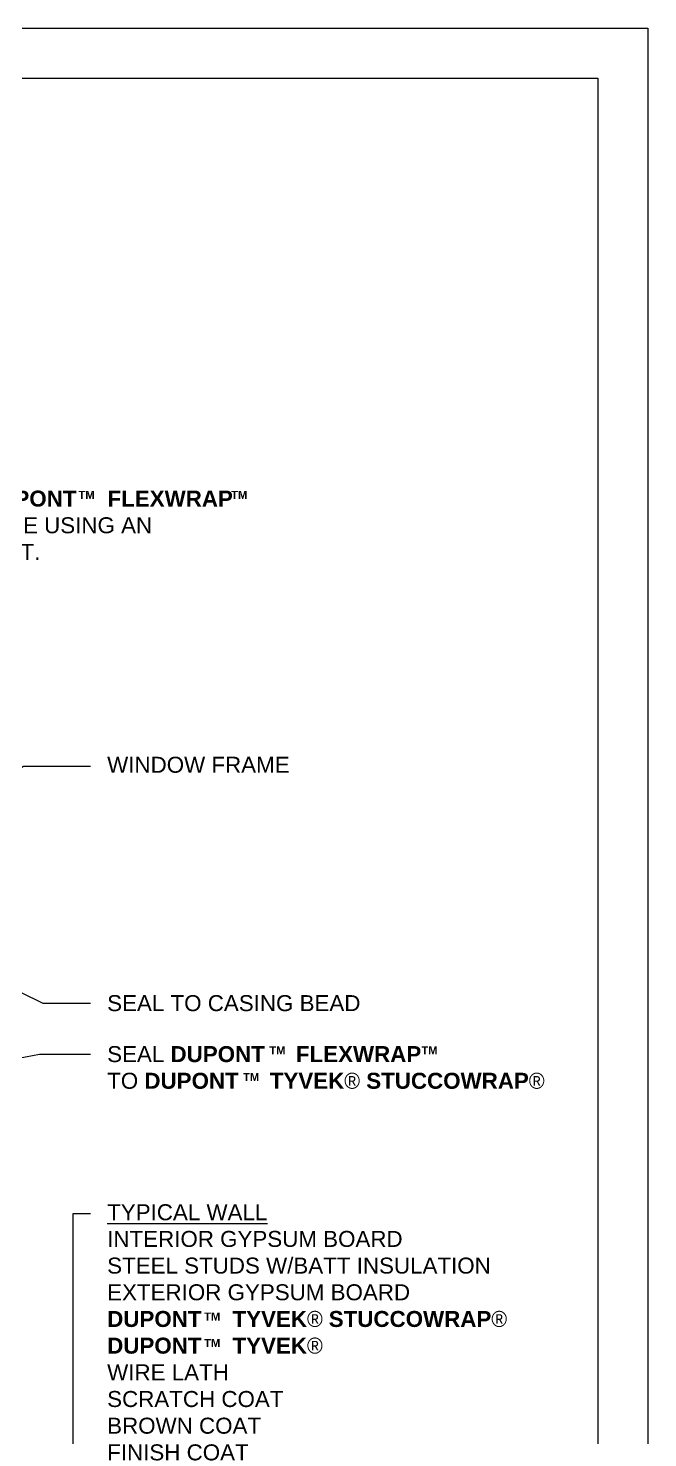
# Model space of a CAD drawing. Extents: x -129 to 37, y 17 to 100.
# Drawn here: x 27.62 to 36.92, y 28.39 to 49.53 of the extents above; entities that cross this region are included whole.
import ezdxf

# ---------------------------------------------------------------- set-up
doc = ezdxf.new("R2010")
doc.units = 0
doc.header["$LTSCALE"] = 1.5
doc.header["$MEASUREMENT"] = 0
doc.layers.get('DEFPOINTS').update_dxf_attribs({"linetype": 'CONTINUOUS'})
doc.layers.add('TEXT', color=7, linetype='CONTINUOUS')
doc.layers.add('W', color=7, linetype='CONTINUOUS')
doc.styles.add('DETAILS', font='sanss___.ttf', dxfattribs={"height": 1})
doc.dimstyles.new('TYVEKDETAILS', dxfattribs={"dimscale": 6, "dimtxt": 1.5, "dimasz": 0.1, "dimexe": 0.75, "dimexo": 0.75, "dimgap": 0.75, "dimtad": 0, "dimtih": 1, "dimtoh": 1, "dimdec": 4, "dimzin": 0, "dimtxsty": 'DETAILS', "dimcen": 0.0625, "dimazin": 3, "dimtfac": 1, "dimtdec": 4, "dimtofl": 0, "dimtmove": 0, "dimatfit": 3, "dimtolj": 1, "dimtzin": 0})

msp = doc.modelspace()

# ---------------------------------------------------------------- linework, layer by layer
at = {"layer": 'DEFPOINTS'}
for p, q in [((11.41529285252109, 49.52859300960797, 1.489998413730723e-09), (36.9152928525211, 49.52859300960797, 1.489998413730723e-09)), ((36.9152928525211, 49.52859300960797, 1.489998413730723e-09), (36.9152928525211, 16.52859300960796, 1.489998413730723e-09))]:
    msp.add_line(p, q, dxfattribs=at)
at = {"layer": 'TEXT'}
for p, q in [((28.29283691537308, 27.02072985437449, -4.470025041160445e-09), (28.29283691537308, 31.7567868412568)), ((28.29283691537308, 31.7567868412568), (28.55164124962925, 31.7567868412568, 1.489998413730723e-09))]:
    msp.add_line(p, q, dxfattribs=at)
at = {"layer": 'W', "elevation": 1.489998413730723e-09}
msp.add_lwpolyline([(12.16529285252109, 48.77859300960797), (36.1652928525211, 48.77859300960797), (36.1652928525211, 17.27859300960796), (12.16529285252109, 17.27859300960796)], close=True, dxfattribs=at)

# ---------------------------------------------------------------- texts
at = {"layer": 'TEXT', "attachment_point": 1, "style": 'DETAILS'}
for s, insert, char_height, width in [('SEAL{\\fSansSerif|b1|i0|c2|p2; }BETWEEN{\\fSansSerif|b1|i0|c2|p2; DUPONT     FLEXWRAP }AND WINDOW FRAME USING AN APPROVED SEALANT.', (24.22612624613922, 42.59495693744388), 0.239999999976, 6.557973606230769), ('WINDOW FRAME', (28.80334626519785, 38.60409920328098, 1.490028213698999e-09), 0.2399976, 8.659771343190851), ('SEAL TO CASING BEAD', (28.80334626519784, 35.02968839702001, 9.685019489218113e-09), 0.239999976, 8.659857075784474), ('SEAL{\\fSansSerif|b1|i0|c2|p2; DUPONT     FLEXWRAP\\P}TO{\\fSansSerif|b1|i0|c2|p2; DUPONT     TYVEK\\fSymbol|b0|i0|c2|p18;â\\fSansSerif|b1|i0|c2|p2; STUCCOWRAP\\fSymbol|b0|i0|c2|p18;â}', (28.80334626519785, 34.26531655371372, 9.68501948921049e-09), 0.239999999976, 8.659857940904283), ('{\\fArial|b0|i0|c0|p34;\\LTYPICAL WALL\\P}INTERIOR GYPSUM BOARD\\PSTEEL STUDS W/BATT INSULATION\\PEXTERIOR GYPSUM BOARD\\P{\\fSansSerif|b1|i0|c2|p2;DUPONT     TYVEK\\fSymbol|b0|i0|c2|p18;â \\fSansSerif|b1|i0|c2|p2;STUCCOWRAP\\fSymbol|b0|i0|c2|p18;â}\\P{\\fSansSerif|b1|i0|c2|p2;DUPONT     TYVEK\\fSymbol|b0|i0|c2|p18;â }\\PWIRE LATH\\PSCRATCH COAT\\PBROWN COAT\\PFINISH COAT', (28.80334626519785, 31.89416586109746, 9.685019489217977e-09), 0.2399999999976, 8.65985794168367)]:
    msp.add_mtext(s, dxfattribs=dict(at, insert=insert, char_height=char_height, width=width))
at = {"layer": 'TEXT', "attachment_point": 4, "style": 'DETAILS'}
for insert, char_height in [((28.37387489218777, 42.53084400267956), 0.119999999988), ((30.66390307592458, 42.53084400267956), 0.119999999988), ((31.23700496044331, 34.20120361894939), 0.119999999988), ((33.51880450626129, 34.20120361894939), 0.119999999988), ((30.84298700965785, 33.79950958536451, -9.68501948921049e-09), 0.119999999988), ((30.25857877011835, 30.2105467627409, 9.685019489217977e-09), 0.1199999999988), ((30.25857877011835, 29.81343788085998, 9.685019489217977e-09), 0.1199999999988)]:
    msp.add_mtext('{\\fSansSerif|b1|i0|c2|p2;TM}', dxfattribs=dict(at, insert=insert, char_height=char_height))

# ---------------------------------------------------------------- leaders
at = {"layer": 'TEXT'}
for points in [[(25.65765752936618, 37.3267680707639, 4.46999524119221e-09), (27.55004617530529, 38.46390266311317, 4.46999524119221e-09), (28.55164124962926, 38.46390266311317, 4.46999524119221e-09)], [(26.5740292819845, 35.52417396281028, 1.489998413730723e-09), (27.8382767780875, 34.91068075989099, 1.489998413730723e-09), (28.55164124962925, 34.91068075989099, 1.489998413730723e-09)], [(25.61177678116906, 33.73265558113684, 1.489998413730723e-09), (27.78897964608635, 34.14225780033647, 1.489998413730723e-09), (28.55164124962926, 34.14225780033647, 1.489998413730723e-09)]]:
    msp.add_leader(points, dimstyle='TYVEKDETAILS', override={"dimscale": 3, "dimfxl": 3}, dxfattribs=at)

doc.saveas('drawing.dxf')
